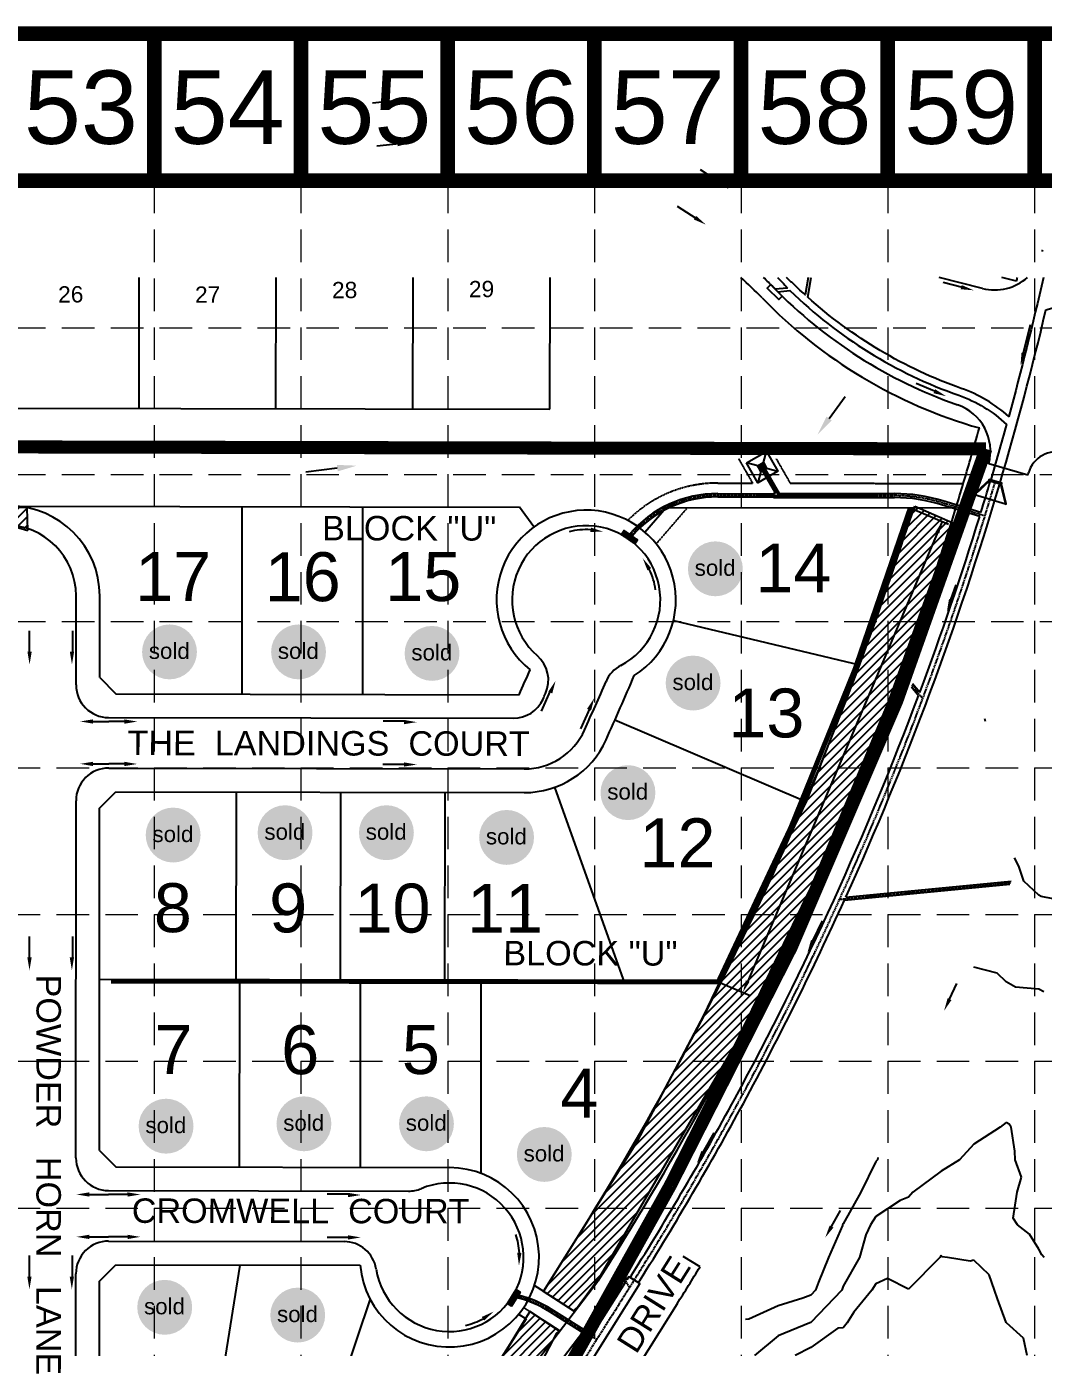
# Model space of a CAD drawing. Header units: inches. Extents: x 2468858 to 2474627, y 7110391 to 7114000.
# Drawn here: x 2473644 to 2474268, y 7113190 to 7114000 of the extents above; entities that cross this region are included whole.
import ezdxf
from ezdxf.enums import TextEntityAlignment as Align

# ---------------------------------------------------------------- set-up
doc = ezdxf.new("R2010")
doc.units = ezdxf.units.IN
doc.header["$MEASUREMENT"] = 0
doc.linetypes.add('CENTER2', pattern=[1.125, 0.75, -0.125, 0.125, -0.125])
doc.linetypes.add('HIDDEN', pattern=[0.375, 0.25, -0.125])
for name, color, linetype in [('AROW', 250, 'Continuous'), ('BASE', 7, 'Continuous'), ('BLOCKNO', 250, 'Continuous'), ('contours', 35, 'Continuous'), ('EROSION BLANKET', 84, 'Continuous'), ('EXIST', 250, 'Continuous'), ('EXPVMT', 250, 'Continuous'), ('EXSTM', 250, 'Continuous'), ('FLOW', 250, 'Continuous'), ('GRID', 254, 'HIDDEN'), ('LIMITS OF DISTUBANCE', 1, 'HIDDEN'), ('LOT', 250, 'Continuous'), ('LOTNO', 250, 'Continuous'), ('PVMT', 250, 'Continuous'), ('SODDED LOT', 2, 'Continuous'), ('SROW', 250, 'Continuous'), ('STM', 1, 'Continuous'), ('STMCL', 133, 'CENTER2'), ('STRNAMES', 250, 'Continuous'), ('WALL', 21, 'HIDDEN')]:
    doc.layers.add(name, color=color, linetype=linetype)
doc.styles.add('ryland', font='ARIAL.TTF', dxfattribs={"height": 25})
doc.styles.get("Standard").update_dxf_attribs({"font": 'ARIAL.TTF'})
pattern_1 = [(112.518042, (2474495.78832, 7112714.8537), (-0.230939745, -0.095743585), [])]

# ---------------------------------------------------------------- blocks, each defined once
blk = doc.blocks.new('1DB')
at = {"layer": 'FLOW'}
for p, q in [((6.25, 13), (20.07, 13)), ((6.25, -13.5), (20.07, -13.5))]:
    blk.add_line(p, q, dxfattribs=at)
for points in [[(7.28, 11.68), (7.28, 14.32), (-0.62, 13)], [(7.28, -14.32), (7.28, -11.68), (-0.62, -13)]]:
    blk.add_solid(points, dxfattribs=at)
blk = doc.blocks.new('Sold')
h = blk.add_hatch(color=7)
h.paths.add_polyline_path([(38.78, 18.77, 1), (0.52, 18.77, 1)])
h.paths.add_polyline_path([(2.42, 10.89), (36.59, 10.89), (36.59, 27.86), (2.42, 27.86)], flags=24)
at = {"layer": 'BASE', "color": 7, "style": 'ryland'}
blk.add_text('sold', height=11.127, dxfattribs=at).set_placement((19.5, 13.9), align=Align.CENTER)

msp = doc.modelspace()

# ---------------------------------------------------------------- hatches: boundary and pattern name
at = {"layer": 'EXSTM'}
h = msp.add_hatch(dxfattribs=at)
h.set_pattern_fill('ANSI31', color=5, angle=0.54291, style=0)
h.set_pattern_definition([(45.5429055, (2464147.56629, 7106110.70135), (-0.0892218899, 0.0875468695), [])])
h.paths.add_polyline_path([(2474234.78, 7113721.38), (2474225.78, 7113712.83), (2474226.13, 7113712.47), (2474235.34, 7113721.21), (2474242.06, 7113719.22), (2474245.03, 7113706.87), (2474245.52, 7113706.99), (2474242.61, 7113719.06), (2474242.8, 7113719.7), (2474234.97, 7113722.02)])
at = {"layer": 'SODDED LOT'}
h = msp.add_hatch(dxfattribs=at)
h.set_pattern_fill('ANSI31', color=256, scale=30, style=0)
h.set_pattern_definition([(45, (0, 0), (-2.6516504294, 2.6516504294), [])])
h.paths.add_polyline_path([(2473645.39, 7113690.66), (2473644.98, 7113704.58), (2473380.05, 7113706.22), (2473375.55, 7113692.3), (2473381.69, 7113694.76), (2473634.33, 7113693.94)])
h.paths.add_polyline_path([(2473661.81, 7113026.94), (2473687.47, 7113025.61), (2473728.46, 7113019.28), (2473771.12, 7113012.61), (2473800.78, 7113000.62), (2473816.11, 7112991.96), (2473817.62, 7112992.3), (2473826.58, 7112958.99), (2473778.33, 7112869.43), (2473754.23, 7112818.27), (2473704.86, 7112707.31), (2473675.95, 7112628.52), (2473649.37, 7112551.6), (2473609.35, 7112401.13), (2473621.99, 7112397.24), (2473660.24, 7112541.42), (2473686.99, 7112623.57), (2473721.05, 7112713.98), (2473756.54, 7112795.8), (2473776.21, 7112842.14), (2473803.69, 7112892.8), (2473821.26, 7112931.75), (2473838.19, 7112953.92), (2473843.82, 7112970.36), (2473841.57, 7112984.99), (2473834.36, 7112995.8), (2473821.75, 7113003.46), (2473803.51, 7113011.56), (2473780.76, 7113020.12), (2473754.18, 7113027.78), (2473717.91, 7113032.73), (2473683.75, 7113037.76), (2473675.22, 7113037.54), (2473668.46, 7113034.66), (2473663.02, 7113029.01)])
h.paths.add_polyline_path([(2473971.46, 7113199.84), (2473953.3, 7113211.94), (2473941.19, 7113192.09), (2473861.1, 7113065.57), (2473810.53, 7113087.5), (2473761.17, 7113101.51), (2473720.96, 7113106.99), (2473697.2, 7113110.44), (2473674.12, 7113113.74), (2473679.51, 7113105.34), (2473686.71, 7113099.95), (2473703.5, 7113097.55), (2473742.47, 7113092.16), (2473787.44, 7113083.17), (2473826.42, 7113069.98), (2473851, 7113058.59), (2473862.39, 7113053.19), (2473874.39, 7113053.49), (2473885.78, 7113058.29), (2473895.97, 7113069.68), (2473937.95, 7113137.71), (2473969.87, 7113198.61)])
h.paths.add_polyline_path([(2474189.42, 7113705.55), (2474212.71, 7113695.29), (2474173.05, 7113585.51), (2474125.46, 7113471.59), (2474078.44, 7113374.03), (2473995.24, 7113231.38), (2473980.72, 7113211.84), (2473961.73, 7113224.12), (2474019.25, 7113316.23), (2474060.01, 7113393.26), (2474123.11, 7113525), (2474155.5, 7113608.17)])
h.paths.add_polyline_path([(2472149.87, 7113580.61), (2472139.15, 7113587.25), (2472148.34, 7113599.5), (2472129.96, 7113617.37), (2472301.04, 7113620.95), (2472421.05, 7113670.47), (2472435.86, 7113657.7), (2472418.5, 7113656.68), (2472386.32, 7113644.43), (2472349.55, 7113630.65), (2472301.04, 7113613.8), (2472253.54, 7113608.18), (2472206.05, 7113607.67), (2472182.05, 7113606.65), (2472168.77, 7113602.57), (2472156, 7113590.31)])
h.paths.add_polyline_path([(2472770.94, 7113693.31), (2472783.83, 7113696.4), (2473029.19, 7113695.37), (2473046.2, 7113689.7), (2473045.68, 7113705.68), (2472771.46, 7113707.22)])
h.paths.add_polyline_path([(2472613.26, 7113048.11), (2472742.65, 7113047.89), (2472742.87, 7112984.1), (2472740.21, 7112975.02), (2472732.24, 7112966.82), (2472722.71, 7112964.61), (2472628.32, 7112964.83), (2472620.35, 7112967.71), (2472615.69, 7112974.13), (2472614.14, 7112982.33), (2472613.26, 7112995.17)])
h.paths.add_polyline_path([(2471336.5, 7111475.41), (2471335.53, 7111275.42), (2470491.66, 7111254.32), (2470479.59, 7111328.94), (2470466.02, 7111461.6), (2470553.43, 7111470.9), (2470638.4, 7111473.12)])
h.paths.add_polyline_path([(2473446.67, 7112356.48), (2473471.9, 7112308.47), (2473532.94, 7112257.21), (2473501.2, 7112186.43), (2473329.47, 7112103.43), (2473116.22, 7112035.9), (2473103.2, 7112106.69), (2473072.63, 7112126.65), (2472815.11, 7111934.94), (2472802.33, 7111780.66), (2472622.31, 7111675.22), (2472617.64, 7111803.67), (2472501.02, 7111721.1), (2472320.82, 7111594.38), (2472182.92, 7111519.02), (2472068.92, 7111484.1), (2471932.85, 7111463.88), (2471923.66, 7111337.05), (2471693.82, 7111327.86), (2471696.08, 7111477.57), (2471836.92, 7111477.57), (2471858.78, 7111468.52), (2471876.58, 7111467.89), (2471898.13, 7111477.88), (2471906.24, 7111490.37), (2471909.37, 7111504.1), (2471908.12, 7111517.84), (2471903.75, 7111528.77), (2471899.69, 7111538.75), (2471899.78, 7111997.71), (2471902.82, 7112006.8), (2471908.61, 7112013.14), (2471915.23, 7112016.45), (2471926.26, 7112016.45), (2472502.65, 7112016.18), (2472510.04, 7112014.97), (2472516.23, 7112010.27), (2472519.86, 7112006.24), (2472597.23, 7111900.26), (2472601.63, 7111894), (2472601.97, 7111890.79), (2472601.97, 7111885.88), (2472602.14, 7111880.64), (2472603.49, 7111873.53), (2472605.53, 7111864.06), (2472610.94, 7111855.26), (2472618.72, 7111847.65), (2472625.66, 7111842.74), (2472634.12, 7111839.53), (2472648.17, 7111837.16), (2472661.03, 7111839.36), (2472670.85, 7111843.93), (2472681.25, 7111852.18), (2472689.32, 7111863.68), (2472693.24, 7111876.13), (2472698.54, 7111882.82), (2472979.47, 7112088.66), (2473047.7, 7112135.28), (2473102.11, 7112161.18), (2473168.62, 7112185.36), (2473235.48, 7112199.35), (2473286.97, 7112219.37), (2473338.95, 7112250.36), (2473378.05, 7112286.58), (2473406.65, 7112322.33), (2473434.97, 7112369.64)])
h.paths.add_polyline_path([(2469394.72, 7112321.68), (2469408.62, 7112317.35), (2469404.61, 7112306.55), (2469398.28, 7112300.53), (2469390.56, 7112297.13), (2469383.91, 7112297.75), (2469371.4, 7112301.14), (2469261.63, 7112337.75), (2469252.63, 7112344.02), (2469246.91, 7112352.88), (2469243.9, 7112361.06), (2469244.31, 7112369.38), (2469247.04, 7112379.88), (2469254.13, 7112392.28), (2469258.63, 7112404.82), (2469259.86, 7112413.96), (2469268.32, 7112441.06), (2469285.1, 7112497.6), (2469297.51, 7112549.94), (2469306.04, 7112604.22), (2469344.05, 7112603.83), (2469331.64, 7112539.47), (2469306.04, 7112437.89), (2469285.48, 7112378.57), (2469297.12, 7112353.37)])
h.paths.add_polyline_path([(2469215.25, 7111699.11), (2469133.16, 7111698.8), (2469133.12, 7111837.42), (2469136.78, 7111854.07), (2469131.5, 7111869.1), (2469132.54, 7111935.15), (2469148.79, 7112051.43), (2469175.43, 7112146.92), (2469214.08, 7112259.79), (2469218.22, 7112266.73), (2469223.73, 7112271.92), (2469228.76, 7112275.22), (2469234.9, 7112277.11), (2469242.61, 7112277.42), (2469249.21, 7112276.01), (2469256.45, 7112274.12), (2469362.5, 7112239.2), (2469368.95, 7112235.11), (2469372.09, 7112231.49), (2469374.61, 7112225.05), (2469375.55, 7112217.02), (2469372.57, 7112206.8), (2469260.7, 7112244.71), (2469237.57, 7112231.81), (2469223.88, 7112159.46), (2469213.8, 7112077.45), (2469211.79, 7111997.38), (2469212.59, 7111919.31)])
edge = h.paths.add_edge_path()
edge.add_line((2469946.69, 7111538.54), (2469944.94, 7111523.5))
edge.add_line((2469944.94, 7111523.5), (2469929.5, 7111368.54))
edge.add_line((2469929.5, 7111368.54), (2469627.82, 7111363.41))
edge.add_line((2469627.82, 7111363.41), (2469640.14, 7111528.56))
edge.add_line((2469640.14, 7111528.56), (2469611.1, 7111528.96))
edge.add_line((2469611.1, 7111528.96), (2469563.64, 7111542.06))
edge.add_line((2469563.64, 7111542.06), (2469395.72, 7111608.85))
edge.add_line((2469395.72, 7111608.85), (2469312.31, 7111524.84))
edge.add_line((2469312.31, 7111524.84), (2469259.94, 7111580.22))
edge.add_line((2469259.94, 7111580.22), (2469329.02, 7111646.45))
edge.add_line((2469329.02, 7111646.45), (2469327.64, 7111656.69))
edge.add_line((2469327.64, 7111656.69), (2469327.34, 7111668.01))
edge.add_line((2469327.34, 7111668.01), (2469328.7, 7111676.32))
edge.add_line((2469328.7, 7111676.32), (2469331.57, 7111684.93))
edge.add_line((2469331.57, 7111684.93), (2469335.65, 7111692.02))
edge.add_line((2469335.65, 7111692.02), (2469336.86, 7111699.72))
edge.add_line((2469336.86, 7111699.72), (2469350.6, 7111699.88))
edge.add_line((2469350.6, 7111699.88), (2469349.09, 7111695.19))
edge.add_line((2469349.09, 7111695.19), (2469344.26, 7111688.25))
edge.add_line((2469344.26, 7111688.25), (2469339.88, 7111679.79))
edge.add_arc((2469382.62, 7111662.98), 45.93, 158.53426, 290.61035)
edge.add_arc((2469402.89, 7111601.9), 18.55, 61.3608, 102.7575, ccw=False)
edge.add_line((2469411.78, 7111618.18), (2469554, 7111560.87))
edge.add_line((2469554, 7111560.87), (2469580.43, 7111552.5))
edge.add_line((2469580.43, 7111552.5), (2469597.93, 7111547.75))
edge.add_line((2469597.93, 7111547.75), (2469618.84, 7111543.76))
edge.add_line((2469618.84, 7111543.76), (2469652.78, 7111539.88))
edge.add_line((2469652.78, 7111539.88), (2469703, 7111539.88))
edge.add_line((2469703, 7111539.88), (2469903.74, 7111540.59))
edge.add_line((2469903.74, 7111540.59), (2469929.65, 7111539.77))
edge.add_line((2469929.65, 7111539.77), (2469946.69, 7111538.54))
at = {"layer": 'STM'}
h = msp.add_hatch(dxfattribs=at)
h.set_pattern_fill('ANSI31', color=5, scale=2, angle=67.51804, style=0)
h.set_pattern_definition(pattern_1)
h.paths.add_polyline_path([(2474093.05, 7113730.29), (2474096.52, 7113732.28), (2474098.52, 7113728.82), (2474095.05, 7113726.82)])
h = msp.add_hatch(dxfattribs=at)
h.set_pattern_fill('ANSI31', color=5, scale=2, angle=67.51804, style=0)
h.set_pattern_definition(pattern_1)
h.paths.add_polyline_path([(2474017.65, 7113682.54), (2474019.36, 7113685.02), (2474011.13, 7113690.7), (2474009.42, 7113688.22)])
h = msp.add_hatch(dxfattribs=at)
h.set_pattern_fill('ANSI31', color=5, scale=2, angle=-2.76874, style=0)
h.set_pattern_definition([(42.2312630137, (-340721.54688, 127805.29266), (-0.168031175949, 0.185109491677), [])])
h.paths.add_polyline_path([(2473942.09, 7113215.18), (2473939.54, 7113216.79), (2473944.87, 7113225.25), (2473947.42, 7113223.64)])

# ---------------------------------------------------------------- linework, layer by layer
at = {"layer": 'AROW'}
for p, q in [((2473634.52, 7113705.62), (2473947.03, 7113705.02)), ((2473955.78, 7113692.83), (2473947.03, 7113705.02)), ((2474023.86, 7113689.73), (2474036.95, 7113704.85)), ((2474036.95, 7113704.85), (2474214.63, 7113704.5)), ((2473689.35, 7113415.52), (2474071.2, 7113414.78)), ((2473981.36, 7113255.65), (2473961.6, 7113224.26)), ((2473956.11, 7113227.72), (2473961.6, 7113224.26)), ((2473946.42, 7113210.18), (2473950.95, 7113207.33)), ((2473950.95, 7113207.33), (2473880.95, 7113096.1))]:
    msp.add_line(p, q, dxfattribs=at)
msp.add_arc((2472360.61, 7114275.65), 1915, 327.81638, 342.64913, dxfattribs=at)
at = {"layer": 'BASE', "const_width": 9}
for points in [[(2468862.87, 7110395.23), (2474622.87, 7110395.23), (2474622.87, 7113995.23), (2468862.87, 7113995.23)], [(2468952.87, 7110485.23), (2474532.87, 7110485.23), (2474532.87, 7113905.23), (2468952.87, 7113905.23)]]:
    msp.add_lwpolyline(points, close=True, dxfattribs=at)
for points in [[(2473722.87, 7113905.23), (2473722.87, 7113995.23)], [(2473812.87, 7113905.23), (2473812.87, 7113995.23)], [(2473902.87, 7113905.23), (2473902.87, 7113995.23)], [(2473992.87, 7113905.23), (2473992.87, 7113995.23)], [(2474082.87, 7113905.23), (2474082.87, 7113995.23)], [(2474172.87, 7113905.23), (2474172.87, 7113995.23)], [(2474262.87, 7113905.23), (2474262.87, 7113995.23)]]:
    msp.add_lwpolyline(points, dxfattribs=at)
at = {"layer": 'contours'}
for p, q in [((2474253.3, 7113484.94, 601), (2474250.61, 7113489.97, 601)), ((2474256.39, 7113475.75, 601), (2474253.3, 7113484.94, 601)), ((2474265.57, 7113467.03, 601), (2474256.39, 7113475.75, 601)), ((2474266.9, 7113466.27, 601), (2474265.57, 7113467.03, 601)), ((2474274.25, 7113464.94, 601), (2474266.9, 7113466.27, 601)), ((2474240, 7113419.36, 600), (2474225.57, 7113423.01, 600)), ((2474245.57, 7113413.91, 600), (2474240, 7113419.36, 600)), ((2474251.25, 7113410.62, 600), (2474245.57, 7113413.91, 600)), ((2474265.57, 7113409.51, 600), (2474251.25, 7113410.62, 600)), ((2474268.57, 7113407.93, 600), (2474265.57, 7113409.51, 600)), ((2474241.78, 7113324.94, 599), (2474225.57, 7113314.49, 599)), ((2474245.57, 7113327.76, 599), (2474241.78, 7113324.94, 599)), ((2474247.29, 7113326.65, 599), (2474245.57, 7113327.76, 599)), ((2474248.52, 7113324.94, 599), (2474247.29, 7113326.65, 599)), ((2474250.74, 7113310.1, 599), (2474248.52, 7113324.94, 599)), ((2474225.57, 7113314.49, 599), (2474216.82, 7113304.94, 599)), ((2474251.09, 7113304.94, 599), (2474250.74, 7113310.1, 599)), ((2474165.57, 7113303.81, 600), (2474156.42, 7113284.94, 600)), ((2474166.5, 7113304.94, 600), (2474165.57, 7113303.81, 600)), ((2474166.85, 7113306.22, 600), (2474166.5, 7113304.94, 600)), ((2474216.82, 7113304.94, 599), (2474205.57, 7113297.96, 599)), ((2474254.84, 7113294.2, 599), (2474251.09, 7113304.94, 599)), ((2474205.57, 7113297.96, 599), (2474188.15, 7113284.94, 599)), ((2474252.23, 7113284.94, 599), (2474254.84, 7113294.2, 599)), ((2474156.42, 7113284.94, 600), (2474145.57, 7113265.5, 600)), ((2474188.15, 7113284.94, 599), (2474185.57, 7113281.88, 599)), ((2474249.77, 7113269.13, 599), (2474252.23, 7113284.94, 599)), ((2474180.48, 7113279.85, 599), (2474165.57, 7113270.17, 599)), ((2474185.57, 7113281.88, 599), (2474180.48, 7113279.85, 599)), ((2474165.57, 7113270.17, 599), (2474162.33, 7113264.94, 599)), ((2474252.43, 7113264.94, 599), (2474249.77, 7113269.13, 599)), ((2474145.12, 7113264.49, 600), (2474136.5, 7113244.94, 600)), ((2474145.17, 7113264.94, 600), (2474145.12, 7113264.49, 600)), ((2474145.57, 7113265.5, 600), (2474145.17, 7113264.94, 600)), ((2474159.48, 7113258.84, 599), (2474155.54, 7113244.94, 599)), ((2474162.33, 7113264.94, 599), (2474159.48, 7113258.84, 599)), ((2474259.82, 7113259.18, 599), (2474252.43, 7113264.94, 599)), ((2474265.57, 7113250.08, 599), (2474259.82, 7113259.18, 599)), ((2474136.5, 7113244.94, 600), (2474130.43, 7113229.79, 600)), ((2474155.54, 7113244.94, 599), (2474145.57, 7113227.32, 599)), ((2474204.86, 7113244.94, 598), (2474185.57, 7113225.58, 598)), ((2474205.57, 7113246.42, 598), (2474204.86, 7113244.94, 598)), ((2474205.97, 7113245.33, 598), (2474205.57, 7113246.42, 598)), ((2474209.52, 7113244.94, 598), (2474205.97, 7113245.33, 598)), ((2474223.39, 7113242.76, 598), (2474209.52, 7113244.94, 598)), ((2474225.57, 7113243.36, 598), (2474223.39, 7113242.76, 598)), ((2474235.03, 7113234.4, 598), (2474225.57, 7113243.36, 598)), ((2474267.33, 7113246.69, 599), (2474265.57, 7113250.08, 599)), ((2474268.87, 7113244.94, 599), (2474267.33, 7113246.69, 599)), ((2474238.23, 7113224.94, 598), (2474235.03, 7113234.4, 598)), ((2474130.43, 7113229.79, 600), (2474128.49, 7113224.94, 600)), ((2474145.57, 7113227.32, 599), (2474144.62, 7113224.94, 599)), ((2474165.57, 7113228.74, 598), (2474163.12, 7113224.94, 598)), ((2474172.78, 7113232.14, 598), (2474165.57, 7113228.74, 598)), ((2474185.57, 7113225.58, 598), (2474172.78, 7113232.14, 598)), ((2474120.76, 7113220.12, 600), (2474105.57, 7113215.27, 600)), ((2474125.57, 7113221.9, 600), (2474120.76, 7113220.12, 600)), ((2474144.62, 7113224.94, 599), (2474125.57, 7113205.14, 599)), ((2474128.49, 7113224.94, 600), (2474125.57, 7113221.9, 600)), ((2474163.12, 7113224.94, 598), (2474152.1, 7113211.47, 598)), ((2474240.22, 7113219.58, 598), (2474238.23, 7113224.94, 598)), ((2474245.57, 7113205.11, 598), (2474240.22, 7113219.58, 598)), ((2474105.57, 7113215.27, 600), (2474087.7, 7113207.06, 600)), ((2474152.1, 7113211.47, 598), (2474147.97, 7113204.94, 598)), ((2474087.7, 7113207.06, 600), (2474085.57, 7113206.92, 600)), ((2474125.03, 7113204.94, 599), (2474105.57, 7113196.99, 599)), ((2474125.57, 7113205.14, 599), (2474125.03, 7113204.94, 599)), ((2474147.97, 7113204.94, 598), (2474145.57, 7113201.77, 598)), ((2474245.66, 7113205.02, 598), (2474245.57, 7113205.11, 598)), ((2474245.73, 7113204.94, 598), (2474245.66, 7113205.02, 598)), ((2474256.05, 7113195.42, 598), (2474245.73, 7113204.94, 598)), ((2474105.57, 7113196.99, 599), (2474091.01, 7113184.94, 599)), ((2474142.18, 7113201.55, 598), (2474125.57, 7113189.74, 598)), ((2474145.57, 7113201.77, 598), (2474142.18, 7113201.55, 598)), ((2474258.34, 7113184.94, 598), (2474256.05, 7113195.42, 598)), ((2474125.57, 7113189.74, 598), (2474116.13, 7113184.94, 598))]:
    msp.add_line(p, q, dxfattribs=at)
at = {"layer": 'EXIST', "color": 252}
for p, q in [((2473713.52, 7113765.47), (2473713.67, 7113845.86)), ((2473797.52, 7113765.31), (2473797.67, 7113845.86)), ((2473881.52, 7113765.15), (2473881.67, 7113845.86)), ((2473965.52, 7113764.98), (2473965.67, 7113845.86)), ((2474251.88, 7113843.58), (2474242.88, 7113845.86)), ((2472621.52, 7113767.58), (2473965.52, 7113764.98))]:
    msp.add_line(p, q, dxfattribs=at)
for centre, radius, start, end in [((2473898.32, 7113641.84), 275, 44.11656, 47.89324), ((2472360.61, 7114275.65), 1940, 347.13128, 347.20047), ((2474311.13, 7114042.11), 300, 224.11656, 254.11951), ((2472360.61, 7114275.65), 1940, 343.80242, 344.38814)]:
    msp.add_arc(centre, radius, start, end, dxfattribs=at)
at = {"layer": 'EXPVMT'}
for p, q in [((2474231.02, 7113839.07), (2474204.27, 7113845.86)), ((2474258.76, 7113724.66), (2474234.74, 7113731.63))]:
    msp.add_line(p, q, dxfattribs=at)
msp.add_lwpolyline([(2474108.11, 7113834.33), (2474101.06, 7113841.43), (2474098.93, 7113839.32), (2474105.97, 7113832.22)], close=True, dxfattribs=at)
for centre, radius, start, end in [((2472360.61, 7114275.65), 1951.5, 347.75606, 347.78509), ((2473898.32, 7113641.84), 284.5, 44.11656, 45.81749), ((2474238.4, 7113868.15), 30, 255.75679, 312.01897), ((2474311.13, 7114042.11), 290.5, 224.11656, 250.80874), ((2474205.77, 7113739.42), 30, 344.95803, 70.80874), ((2474276.44, 7113721.01), 18, 74.37121, 163.85412), ((2472360.61, 7114275.65), 1976.5, 343.81327, 343.85412)]:
    msp.add_arc(centre, radius, start, end, dxfattribs=at)
at = {"layer": 'EXSTM', "color": 5}
msp.add_line((2474245.03, 7113706.87), (2474226.13, 7113712.47), dxfattribs=at)
for points in [[(2474105.12, 7113845.86, -0.002165), (2474106.88, 7113844.06, 0.00487), (2474110.77, 7113840.12), (2474110.6, 7113839.94, 0.000747), (2474111.2, 7113839.35), (2474103.78, 7113838.68), (2474105.39, 7113837.07), (2474112.85, 7113837.74, 0.108269), (2474216.47, 7113773.55, -0.104638), (2474245.72, 7113755.72, -0.004607), (2474235.82, 7113721.07), (2474241.58, 7113719.37, 0.014051), (2474269.85, 7113825.9), (2474339.74, 7113845.86)], [(2474124.06, 7113845.86), (2474122.19, 7113835.12, -0.010372), (2474113.77, 7113843.14), (2474113.59, 7113842.96, -0.003643), (2474110.71, 7113845.86)], [(2474268.29, 7113845.86, -0.011235), (2474247.06, 7113760.6, 0.097771), (2474217.97, 7113777.8, -0.098717), (2474123.72, 7113833.73), (2474125.84, 7113845.86)]]:
    msp.add_lwpolyline(points, format="xyb", dxfattribs=at)
msp.add_lwpolyline([(2474234.78, 7113721.38), (2474225.78, 7113712.83), (2474226.13, 7113712.47), (2474235.34, 7113721.21), (2474242.06, 7113719.22), (2474245.03, 7113706.87), (2474245.52, 7113706.99), (2474242.61, 7113719.06), (2474242.8, 7113719.7), (2474234.97, 7113722.02)], close=True, dxfattribs=at)
at = {"layer": 'FLOW', "color": 7}
for p, q in [((2474217.91, 7113839.88), (2474206.73, 7113842.72)), ((2474256.18, 7113799.53), (2474260.49, 7113816.9)), ((2474201.41, 7113776.07), (2474190.3, 7113780.74)), ((2474136.9, 7113759.31), (2474146.63, 7113772.74)), ((2474036.48, 7113739.22), (2474018.82, 7113741.61)), ((2473835.16, 7113728.91), (2473815.91, 7113726.44)), ((2474211.63, 7113648.25), (2474214.71, 7113657.34)), ((2473685.37, 7113573.59), (2473694.98, 7113573.57)), ((2473704.59, 7113573.55), (2473694.98, 7113573.57)), ((2473685.32, 7113547.59), (2473694.93, 7113547.57)), ((2473704.54, 7113547.55), (2473694.93, 7113547.57)), ((2474126.93, 7113439.01), (2474132.8, 7113451.44)), ((2474210.75, 7113403.37), (2474215.21, 7113412.85)), ((2474059.61, 7113309.6), (2474066.25, 7113321.32)), ((2473683.11, 7113283.59), (2473694.79, 7113283.57)), ((2473706.46, 7113283.58), (2473694.79, 7113283.57)), ((2474138.35, 7113263.97), (2474143.89, 7113273.72)), ((2473683.06, 7113257.59), (2473694.78, 7113257.57)), ((2473706.5, 7113257.58), (2473694.78, 7113257.57))]:
    msp.add_line(p, q, dxfattribs=at)
at = {"layer": 'FLOW'}
for p, q in [((2474217.91, 7113839.88), (2474206.73, 7113842.72)), ((2474256.18, 7113799.53), (2474260.49, 7113816.9)), ((2474201.41, 7113776.07), (2474190.3, 7113780.74)), ((2474136.9, 7113759.31), (2474146.63, 7113772.74)), ((2474036.48, 7113739.22), (2474018.82, 7113741.61)), ((2473835.16, 7113728.91), (2473815.91, 7113726.44)), ((2474211.63, 7113648.25), (2474214.71, 7113657.34)), ((2473685.37, 7113573.59), (2473694.98, 7113573.57)), ((2473704.59, 7113573.55), (2473694.98, 7113573.57)), ((2473685.32, 7113547.59), (2473694.93, 7113547.57)), ((2473704.54, 7113547.55), (2473694.93, 7113547.57)), ((2474126.93, 7113439.01), (2474132.8, 7113451.44)), ((2474210.75, 7113403.37), (2474215.21, 7113412.85)), ((2474059.61, 7113309.6), (2474066.25, 7113321.32)), ((2473683.11, 7113283.59), (2473694.79, 7113283.57)), ((2473706.46, 7113283.58), (2473694.79, 7113283.57)), ((2474138.35, 7113263.97), (2474143.89, 7113273.72)), ((2473683.06, 7113257.59), (2473694.78, 7113257.57)), ((2473706.5, 7113257.58), (2473694.78, 7113257.57))]:
    msp.add_line(p, q, dxfattribs=at)
at = {"layer": 'FLOW', "color": 7}
for centre, start, end in [((2473987.85, 7113648.22), 86.36165, 104.12464), ((2473987.85, 7113648.22), 8.03872, 25.80172), ((2473903.93, 7113245.16), 3.52574, 18.81162), ((2473903.93, 7113245.16), 283.35861, 298.64449)]:
    msp.add_arc(centre, 43, start, end, dxfattribs=at)
at = {"layer": 'FLOW'}
for centre, start, end in [((2473987.85, 7113648.22), 86.36165, 104.12464), ((2473987.85, 7113648.22), 8.03872, 25.80172), ((2473903.93, 7113245.16), 3.52574, 18.81162), ((2473903.93, 7113245.16), 283.35861, 298.64449)]:
    msp.add_arc(centre, 43, start, end, dxfattribs=at)
at = {"layer": 'FLOW', "color": 7}
for points in [[(2474218.23, 7113841.16), (2474217.59, 7113838.6), (2474225.57, 7113837.94)], [(2474257.46, 7113799.21), (2474254.9, 7113799.84), (2474254.27, 7113791.86)], [(2474201.92, 7113777.28), (2474200.9, 7113774.85), (2474208.69, 7113773)], [(2474138.52, 7113758.13), (2474135.28, 7113760.48), (2474129.85, 7113749.59)], [(2474036.75, 7113741.2), (2474036.21, 7113737.24), (2474048.37, 7113737.62)], [(2473834.91, 7113730.89), (2473835.42, 7113726.92), (2473847.07, 7113730.43)], [(2473990.37, 7113689.83), (2473990.78, 7113692.43), (2473998.38, 7113689.91)], [(2474025.44, 7113666.25), (2474027.7, 7113667.6), (2474022.49, 7113673.69)], [(2474212.88, 7113647.83), (2474210.39, 7113648.67), (2474209.1, 7113640.77)], [(2473685.36, 7113572.27), (2473685.37, 7113574.9), (2473677.46, 7113573.6)], [(2473704.58, 7113572.23), (2473704.59, 7113574.87), (2473712.49, 7113573.53)], [(2473685.31, 7113546.27), (2473685.32, 7113548.9), (2473677.41, 7113547.6)], [(2473704.53, 7113546.23), (2473704.54, 7113548.87), (2473712.44, 7113547.53)], [(2474128.12, 7113438.45), (2474125.74, 7113439.57), (2474123.56, 7113431.87)], [(2474209.56, 7113403.93), (2474211.94, 7113402.81), (2474207.38, 7113396.23)], [(2474060.75, 7113308.95), (2474058.46, 7113310.25), (2474055.71, 7113302.73)], [(2473683.11, 7113282.27), (2473683.11, 7113284.91), (2473675.2, 7113283.61)], [(2473706.47, 7113282.27), (2473706.46, 7113284.9), (2473714.37, 7113283.6)], [(2473683.06, 7113256.27), (2473683.06, 7113258.91), (2473675.15, 7113257.61)], [(2473706.5, 7113256.27), (2473706.5, 7113258.9), (2473714.41, 7113257.6)], [(2474139.5, 7113263.32), (2474137.21, 7113264.62), (2474134.45, 7113257.1)], [(2473948.16, 7113247.78), (2473945.53, 7113247.86), (2473946.61, 7113239.92)], [(2473925.27, 7113206.33), (2473923.8, 7113208.51), (2473931.09, 7113211.83)]]:
    msp.add_solid(points, dxfattribs=at)
at = {"layer": 'FLOW'}
for points in [[(2474218.23, 7113841.16), (2474217.59, 7113838.6), (2474225.57, 7113837.94)], [(2474257.46, 7113799.21), (2474254.9, 7113799.84), (2474254.27, 7113791.86)], [(2474201.92, 7113777.28), (2474200.9, 7113774.85), (2474208.69, 7113773)], [(2474138.52, 7113758.13), (2474135.28, 7113760.48), (2474129.85, 7113749.59)], [(2474036.75, 7113741.2), (2474036.21, 7113737.24), (2474048.37, 7113737.62)], [(2473834.91, 7113730.89), (2473835.42, 7113726.92), (2473847.07, 7113730.43)], [(2473990.37, 7113689.83), (2473990.78, 7113692.43), (2473998.38, 7113689.91)], [(2474025.44, 7113666.25), (2474027.7, 7113667.6), (2474022.49, 7113673.69)], [(2474212.88, 7113647.83), (2474210.39, 7113648.67), (2474209.1, 7113640.77)], [(2473685.36, 7113572.27), (2473685.37, 7113574.9), (2473677.46, 7113573.6)], [(2473704.58, 7113572.23), (2473704.59, 7113574.87), (2473712.49, 7113573.53)], [(2473685.31, 7113546.27), (2473685.32, 7113548.9), (2473677.41, 7113547.6)], [(2473704.53, 7113546.23), (2473704.54, 7113548.87), (2473712.44, 7113547.53)], [(2474128.12, 7113438.45), (2474125.74, 7113439.57), (2474123.56, 7113431.87)], [(2474209.56, 7113403.93), (2474211.94, 7113402.81), (2474207.38, 7113396.23)], [(2474060.75, 7113308.95), (2474058.46, 7113310.25), (2474055.71, 7113302.73)], [(2473683.11, 7113282.27), (2473683.11, 7113284.91), (2473675.2, 7113283.61)], [(2473706.47, 7113282.27), (2473706.46, 7113284.9), (2473714.37, 7113283.6)], [(2473683.06, 7113256.27), (2473683.06, 7113258.91), (2473675.15, 7113257.61)], [(2473706.5, 7113256.27), (2473706.5, 7113258.9), (2473714.41, 7113257.6)], [(2474139.5, 7113263.32), (2474137.21, 7113264.62), (2474134.45, 7113257.1)], [(2473948.16, 7113247.78), (2473945.53, 7113247.86), (2473946.61, 7113239.92)], [(2473925.27, 7113206.33), (2473923.8, 7113208.51), (2473931.09, 7113211.83)]]:
    msp.add_solid(points, dxfattribs=at)
at = {"layer": 'GRID', "color": 252, "linetype": 'HIDDEN', "lineweight": 0, "ltscale": 80}
for p, q in [((2473722.87, 7113905.23), (2473722.87, 7110754.83)), ((2473812.87, 7113905.23), (2473812.87, 7110754.83)), ((2473902.87, 7113905.23), (2473902.87, 7110754.83)), ((2473992.87, 7113905.23), (2473992.87, 7110754.83)), ((2474082.87, 7113905.23), (2474082.87, 7110754.83)), ((2474172.87, 7113905.23), (2474172.87, 7110754.83)), ((2474262.87, 7113905.23), (2474262.87, 7110754.83)), ((2468956.18, 7113814.93), (2474536.18, 7113814.93)), ((2468956.18, 7113724.93), (2474536.18, 7113724.93)), ((2468956.18, 7113634.93), (2474536.18, 7113634.93)), ((2468952.87, 7113545.23), (2474532.87, 7113545.23)), ((2468952.87, 7113455.23), (2474532.87, 7113455.23)), ((2468952.87, 7113365.23), (2474532.87, 7113365.23)), ((2468952.87, 7113275.23), (2474532.87, 7113275.23))]:
    msp.add_line(p, q, dxfattribs=at)
at = {"layer": 'LIMITS OF DISTUBANCE', "ltscale": 300, "const_width": 8}
msp.add_lwpolyline([(2473069.79, 7112116.85), (2473098.7, 7112104.46), (2473112, 7112032.91), (2473122.1, 7112031.53), (2473376.78, 7112117.04), (2473511.77, 7112182.76), (2473619.77, 7112393.99), (2473637.35, 7112436.45), (2473668.2, 7112544.82, -0.048944), (2473774.07, 7112813.7), (2474039.44, 7113289.14, 0.04866), (2474233.07, 7113740.7), (2472501.01, 7113744.24)], format="xyb", dxfattribs=at)
at = {"layer": 'LOT'}
for p, q in [((2473776.84, 7113590.35), (2473776.87, 7113705.35)), ((2473850.84, 7113590.21), (2473850.87, 7113705.21)), ((2474186.68, 7113704.56), (2474210.04, 7113694.54)), ((2474206.21, 7113696.23), (2474086.91, 7113414.45)), ((2474041.36, 7113635.43), (2474155.55, 7113608.27)), ((2474005.49, 7113574.51), (2474122.25, 7113524.75)), ((2473773.17, 7113530.36), (2473772.95, 7113415.36)), ((2473837.17, 7113530.23), (2473836.95, 7113415.23)), ((2473901.17, 7113530.11), (2473900.95, 7113415.11)), ((2473968.41, 7113533.22), (2474010.52, 7113415.32)), ((2473775.27, 7113300.35), (2473775.3, 7113415.35)), ((2473849.33, 7113300.21), (2473849.35, 7113415.21)), ((2473923.32, 7113296.57), (2473923.35, 7113415.06)), ((2474067.29, 7113414.62), (2474088.47, 7113405.59)), ((2473755.92, 7113116.82), (2473775.67, 7113240.35)), ((2473855.24, 7113219.53), (2473815.89, 7113101.82)), ((2473855.24, 7113219.53), (2473815.9, 7113101.82))]:
    msp.add_line(p, q, dxfattribs=at)
for points in [[(2474204.46, 7113688.87), (2474202.15, 7113689.85), (2474206.23, 7113696.27)], [(2474088.06, 7113413.97), (2474085.76, 7113414.94), (2474083.98, 7113407.55)]]:
    msp.add_solid(points, dxfattribs=at)
at = {"layer": 'PVMT'}
for p, q in [((2473674.9, 7113596.01), (2473674.91, 7113650.62)), ((2473694.86, 7113576.01), (2473943.1, 7113575.53)), ((2473694.92, 7113545.01), (2473949.84, 7113544.51)), ((2473674.83, 7113306.01), (2473674.88, 7113525.01)), ((2473694.79, 7113286.01), (2473878.91, 7113285.65)), ((2473694.85, 7113255.01), (2473839.29, 7113254.73)), ((2474057.67, 7113239.25), (2474047.42, 7113245.5)), ((2473674.79, 7113155.15), (2473674.81, 7113235.01)), ((2473937.46, 7113136.14), (2474002.13, 7113220.8)), ((2474043.56, 7113216.5), (2473967.95, 7113096.35))]:
    msp.add_line(p, q, dxfattribs=at)
for centre, radius, start, end in [((2473631.41, 7113650.63), 43.5, 359.98541, 89.8893), ((2473987.85, 7113648.15), 45.5, 297.76488, 228.74064), ((2473944.66, 7113598.92), 20, 335.95486, 48.74064), ((2474018.36, 7113590.2), 20, 117.76488, 156.65522), ((2473694.9, 7113596.01), 20, 179.98541, 269.88929), ((2472360.67, 7114305.65), 1754.5, 335.8322, 335.95486), ((2472360.67, 7114305.65), 1785.5, 335.60836, 336.65522), ((2473943.14, 7113595.53), 20, 269.88929, 335.8322), ((2473949.92, 7113585.01), 40.5, 269.88929, 335.60836), ((2473694.88, 7113525.01), 20, 89.88929, 179.98541), ((2473694.83, 7113306.01), 20, 179.98541, 269.88929), ((2473903.93, 7113245.1), 45.5, 189.11391, 112.42152), ((2473878.95, 7113305.65), 20, 269.88929, 292.42152), ((2473694.81, 7113235.01), 20, 89.88929, 179.98541), ((2473839.26, 7113234.73), 20, 9.11391, 89.88929), ((2472360.61, 7114275.65), 1988.5, 327.81611, 328.58732), ((2473991.8, 7113228.69), 13, 322.62181, 348.74565)]:
    msp.add_arc(centre, radius, start, end, dxfattribs=at)
at = {"layer": 'SODDED LOT'}
for points in [[(2473645.39, 7113690.66), (2473644.98, 7113704.58), (2473380.05, 7113706.22), (2473375.55, 7113692.3), (2473381.69, 7113694.76), (2473634.33, 7113693.94)], [(2474189.42, 7113705.55), (2474212.71, 7113695.29), (2474173.05, 7113585.51), (2474125.46, 7113471.59), (2474078.44, 7113374.03), (2473995.24, 7113231.38), (2473980.72, 7113211.84), (2473961.73, 7113224.12), (2474019.25, 7113316.23), (2474060.01, 7113393.26), (2474123.11, 7113525), (2474155.5, 7113608.17)], [(2473971.46, 7113199.84), (2473953.3, 7113211.94), (2473941.19, 7113192.09), (2473861.1, 7113065.57), (2473810.53, 7113087.5), (2473761.17, 7113101.51), (2473720.96, 7113106.99), (2473697.2, 7113110.44), (2473674.12, 7113113.74), (2473679.51, 7113105.34), (2473686.71, 7113099.95), (2473703.5, 7113097.55), (2473742.47, 7113092.16), (2473787.44, 7113083.17), (2473826.42, 7113069.98), (2473851, 7113058.59), (2473862.39, 7113053.19), (2473874.39, 7113053.49), (2473885.78, 7113058.29), (2473895.97, 7113069.68), (2473937.95, 7113137.71), (2473969.87, 7113198.61)]]:
    msp.add_lwpolyline(points, close=True, dxfattribs=at)
at = {"layer": 'SROW'}
for p, q in [((2473689.4, 7113600.52), (2473689.41, 7113650.61)), ((2473689.4, 7113600.52), (2473699.4, 7113590.5)), ((2473699.4, 7113590.5), (2473946.69, 7113590.02)), ((2473689.38, 7113520.52), (2473699.38, 7113530.5)), ((2473699.38, 7113530.5), (2473949.81, 7113530.01)), ((2473689.33, 7113310.52), (2473689.38, 7113520.52)), ((2473689.32, 7113310.52), (2473699.32, 7113300.5)), ((2473689.33, 7113310.52), (2473699.32, 7113300.5)), ((2473699.32, 7113300.5), (2473904.03, 7113300.1)), ((2473689.31, 7113230.52), (2473699.31, 7113240.5)), ((2473699.31, 7113240.5), (2473849.15, 7113240.21)), ((2474002.52, 7113242.34), (2473995.05, 7113230.48)), ((2473689.29, 7113155.15), (2473689.31, 7113230.52)), ((2473928, 7113142.7), (2473995.05, 7113230.48))]:
    msp.add_line(p, q, dxfattribs=at)
for centre, radius, start, end in [((2472360.61, 7114275.65), 1940, 342.87808, 343.80239), ((2473634.41, 7113650.62), 55, 359.98541, 89.8893), ((2472360.61, 7114275.65), 1940, 327.81638, 342.87808), ((2473987.85, 7113648.15), 55, 302.38815, 231.30562), ((2472360.67, 7114305.65), 1740, 335.71466, 336.26287), ((2472360.67, 7114305.65), 1800, 335.60836, 336.97847), ((2473949.92, 7113585.01), 55, 269.88929, 335.60836), ((2473903.93, 7113245.1), 55, 185.1052, 89.88929)]:
    msp.add_arc(centre, radius, start, end, dxfattribs=at)
at = {"layer": 'STM', "color": 5}
for p, q in [((2474096.52, 7113732.28), (2474098.37, 7113739.11)), ((2474093.05, 7113730.29), (2474086.23, 7113732.13)), ((2474098.52, 7113728.82), (2474105.34, 7113726.97)), ((2474095.05, 7113726.82), (2474093.2, 7113720)), ((2474095.91, 7113727.32), (2474103.88, 7113713.47)), ((2474096.78, 7113727.82), (2474105.75, 7113712.21)), ((2474097.65, 7113728.32), (2474106.19, 7113713.46)), ((2474068.51, 7113713.28), (2474102.75, 7113713.22)), ((2474102.75, 7113713.47), (2474103.88, 7113713.47)), ((2474102.75, 7113713.47), (2474102.75, 7113710.97)), ((2474106.19, 7113713.46), (2474177.05, 7113713.33)), ((2474068.51, 7113711.28), (2474102.75, 7113711.22)), ((2474102.75, 7113710.97), (2474177.05, 7113710.83)), ((2474229.24, 7113699.28), (2474205.9, 7113706.46)), ((2474229.97, 7113701.66), (2474206.64, 7113708.85)), ((2474191.73, 7113589.36), (2474187.32, 7113594.72)), ((2474192.44, 7113591.26), (2474188.03, 7113596.61)), ((2474232.74, 7113573.59), (2474232.39, 7113575.3)), ((2474146.28, 7113463.95), (2474247.82, 7113473.79)), ((2474147.12, 7113465.79), (2474248.6, 7113475.62)), ((2474008.96, 7113234.76), (2474011.66, 7113229.64)), ((2474010.04, 7113236.47), (2474012.74, 7113231.36)), ((2474020.74, 7113229.04), (2473926.24, 7113078.9)), ((2474011.66, 7113229.64), (2473991.42, 7113197.48)), ((2474013.96, 7113233.3), (2474012.74, 7113231.36)), ((2474013.96, 7113233.3), (2474020.74, 7113229.04)), ((2474015.63, 7113234.07), (2474014.81, 7113232.77)), ((2474020.71, 7113230.88), (2474019.89, 7113229.57)), ((2473990.49, 7113196), (2473965.48, 7113211.74)), ((2473991.42, 7113197.48), (2473966.41, 7113213.22)), ((2473990.49, 7113196), (2473887.12, 7113031.75))]:
    msp.add_line(p, q, dxfattribs=at)
at = {"layer": 'STM', "color": 5, "linetype": 'HIDDEN'}
for p, q in [((2474081.26, 7113734.76), (2474089.89, 7113719.74)), ((2474104.35, 7113734.72), (2474112.98, 7113719.7)), ((2474068.52, 7113719.78), (2474089.89, 7113719.74)), ((2474112.98, 7113719.7), (2474219.18, 7113719.49)), ((2474030.82, 7113682.49), (2474050.16, 7113704.82)), ((2473980.89, 7113211.94), (2473961.6, 7113224.26)), ((2473971.75, 7113199.98), (2473949.44, 7113214.23))]:
    msp.add_line(p, q, dxfattribs=at)
at = {"layer": 'STM', "color": 5}
for points in [[(2474086.23, 7113732.13), (2474098.37, 7113739.11), (2474105.34, 7113726.97), (2474093.2, 7113720)], [(2474093.05, 7113730.29), (2474096.52, 7113732.28), (2474098.52, 7113728.82), (2474095.05, 7113726.82)], [(2474017.65, 7113682.54), (2474019.36, 7113685.02), (2474011.13, 7113690.7), (2474009.42, 7113688.22)], [(2473942.09, 7113215.18), (2473939.54, 7113216.79), (2473944.87, 7113225.25), (2473947.42, 7113223.64)]]:
    msp.add_lwpolyline(points, close=True, dxfattribs=at)
at = {"layer": 'STM', "color": 5, "linetype": 'HIDDEN'}
msp.add_lwpolyline([(2474013.37, 7113696.88, -0.200398), (2474068.52, 7113719.78)], format="xyb", dxfattribs=at)
at = {"layer": 'STM', "color": 5}
for centre, radius, start, end in [((2472360.61, 7114275.65), 1955.5, 342.93104, 343.52484), ((2474068.37, 7113642.28), 71, 89.88934, 139.37386), ((2472360.61, 7114275.65), 1961.5, 335.61438, 343.52484), ((2474176.86, 7113612.08), 101.25, 72.89434, 89.88934), ((2474068.37, 7113642.28), 69, 89.88934, 139.37386), ((2474176.86, 7113612.08), 98.75, 72.89434, 89.88934), ((2472360.61, 7114275.65), 1955.5, 339.51374, 342.85779), ((2472360.61, 7114275.65), 1955.5, 331.49177, 339.4545), ((2472360.61, 7114275.65), 1961.5, 331.49177, 335.55539), ((2472360.61, 7114275.65), 1955.5, 327.8161, 331.49174), ((2472360.61, 7114275.65), 1961.5, 327.8161, 331.49174), ((2473928.66, 7113153.24), 69.12, 57.8161, 76.04781), ((2473928.66, 7113153.24), 70.88, 57.8161, 75.58243)]:
    msp.add_arc(centre, radius, start, end, dxfattribs=at)
at = {"layer": 'STMCL', "color": 5}
for p, q in [((2474068.51, 7113712.28), (2474177.05, 7113712.08)), ((2474232.47, 7113699.59), (2474206.27, 7113707.65)), ((2474194.28, 7113587.63), (2474187.68, 7113595.67)), ((2474143.25, 7113464.54), (2474248.21, 7113474.71)), ((2474009.5, 7113235.62), (2474014.36, 7113226.41)), ((2474017.55, 7113231.49), (2473890.5, 7113029.62)), ((2473994.34, 7113194.61), (2473965.95, 7113212.48))]:
    msp.add_line(p, q, dxfattribs=at)
for centre, radius, start, end in [((2474068.37, 7113642.28), 70, 89.88934, 139.37386), ((2472360.61, 7114275.65), 1958.5, 327.78212, 343.52484), ((2474176.86, 7113612.08), 100, 72.89434, 89.88934), ((2473928.66, 7113153.24), 70, 57.81637, 75.81206)]:
    msp.add_arc(centre, radius, start, end, dxfattribs=at)
at = {"layer": 'WALL', "color": 4, "linetype": 'Continuous', "const_width": 3}
msp.add_lwpolyline([(2474068.88, 7113413.94, 0.040798), (2474186.68, 7113704.56, 15.429583)], format="xyb", dxfattribs=at)
msp.add_lwpolyline([(2473696.42, 7113414.44), (2474068.88, 7113413.94)], dxfattribs=at)

# ---------------------------------------------------------------- block references
at = {"layer": 'EROSION BLANKET', "xscale": 0.8800000000628643, "yscale": 0.8800000001210719, "zscale": 0.8800000000000001}
for p in [(2474049.79, 7113650.67), (2473714.94, 7113599.73), (2473794.1, 7113599.73), (2473876, 7113598.82), (2474036.14, 7113580.63), (2473996.17, 7113513.45), (2473717.17, 7113487.44), (2473785.83, 7113488.88), (2473848, 7113488.88), (2473921.72, 7113485.99), (2473712.83, 7113308.96), (2473797.4, 7113310.41), (2473872.57, 7113310.41), (2473944.85, 7113291.62), (2473712, 7113197.9), (2473793.59, 7113193.14)]:
    msp.add_blockref('Sold', p, dxfattribs=at)
at = {"layer": 'FLOW', "color": 7}
for p, rotation in [((2473878.09, 7113941.22), 185.6648453542244), ((2474067.67, 7113889.53), 147.4242797381516), ((2473659.4, 7113609.08), 89.98540615341985), ((2473980.69, 7113592.68), 245.9614703512772), ((2473883.29, 7113560.2), 179.8892943573995), ((2473659.36, 7113421.65), 89.98540615341985), ((2473849.03, 7113270.27), 179.8892943573995), ((2473659.31, 7113226.02), 89.98540615341985)]:
    msp.add_blockref('1DB', p, dxfattribs=dict(at, rotation=rotation))
at = {"layer": 'FLOW'}
for p, rotation in [((2473878.09, 7113941.22), 185.6648453542244), ((2474067.67, 7113889.53), 147.4242797381516), ((2473659.4, 7113609.08), 89.98540615341985), ((2473980.69, 7113592.68), 245.9614703512772), ((2473883.29, 7113560.2), 179.8892943573995), ((2473659.36, 7113421.65), 89.98540615341985), ((2473849.03, 7113270.27), 179.8892943573995), ((2473659.31, 7113226.02), 89.98540615341985)]:
    msp.add_blockref('1DB', p, dxfattribs=dict(at, rotation=rotation))

# ---------------------------------------------------------------- texts
at = {"layer": 'BASE'}
for s, p in [('53', (2473677.87, 7113950.23)), ('54', (2473767.87, 7113950.23)), ('55', (2473857.87, 7113950.23)), ('56', (2473947.87, 7113950.23)), ('57', (2474037.87, 7113950.23)), ('58', (2474127.87, 7113950.23)), ('59', (2474217.87, 7113950.23))]:
    msp.add_text(s, height=45, dxfattribs=at).set_placement(p, align=Align.MIDDLE_CENTER)
at = {"layer": 'BLOCKNO'}
for p in [(2473879.26, 7113692.07), (2473990.46, 7113431.51)]:
    msp.add_text('BLOCK "U"', height=15, rotation=359.88929, dxfattribs=at).set_placement(p, align=Align.MIDDLE)
at = {"layer": 'EXIST', "color": 252}
for s, p in [('28', (2473839.66, 7113838.11)), ('29', (2473923.66, 7113838.73)), ('26', (2473671.65, 7113835.47)), ('27', (2473755.65, 7113835.43))]:
    msp.add_text(s, height=10, rotation=0.54291, dxfattribs=at).set_placement(p, align=Align.MIDDLE)
at = {"layer": 'LOTNO'}
for s, p in [('14', (2474114.97, 7113667.7)), ('17', (2473734.5, 7113662.51)), ('16', (2473813.94, 7113662.36)), ('15', (2473887.88, 7113662.22)), ('13', (2474098.37, 7113578.81)), ('12', (2474043.84, 7113499.42)), ('8', (2473734.28, 7113459.44)), ('9', (2473805.03, 7113459.3)), ('10', (2473869.03, 7113459.18)), ('11', (2473938.03, 7113459.04)), ('7', (2473734.72, 7113372.51)), ('6', (2473812.41, 7113372.36)), ('5', (2473886.43, 7113372.22)), ('4', (2473983.61, 7113345.66))]:
    msp.add_text(s, height=30, dxfattribs=at).set_placement(p, align=Align.MIDDLE)
at = {"layer": 'STRNAMES', "color": 7}
for s, rotation, p in [('THE  LANDINGS  COURT', 359.88929, (2473706.45, 7113552.97)), ('POWDER   HORN   LANE', 269.98541, (2473650.63, 7113418.43)), ('CROMWELL  COURT', 359.88929, (2473709.08, 7113266.2)), ('LEGACY    DRIVE', 57.81624, (2473960.81, 7113093.49))]:
    msp.add_text(s, height=15, rotation=rotation, dxfattribs=at).set_placement(p)

doc.saveas('drawing.dxf')
